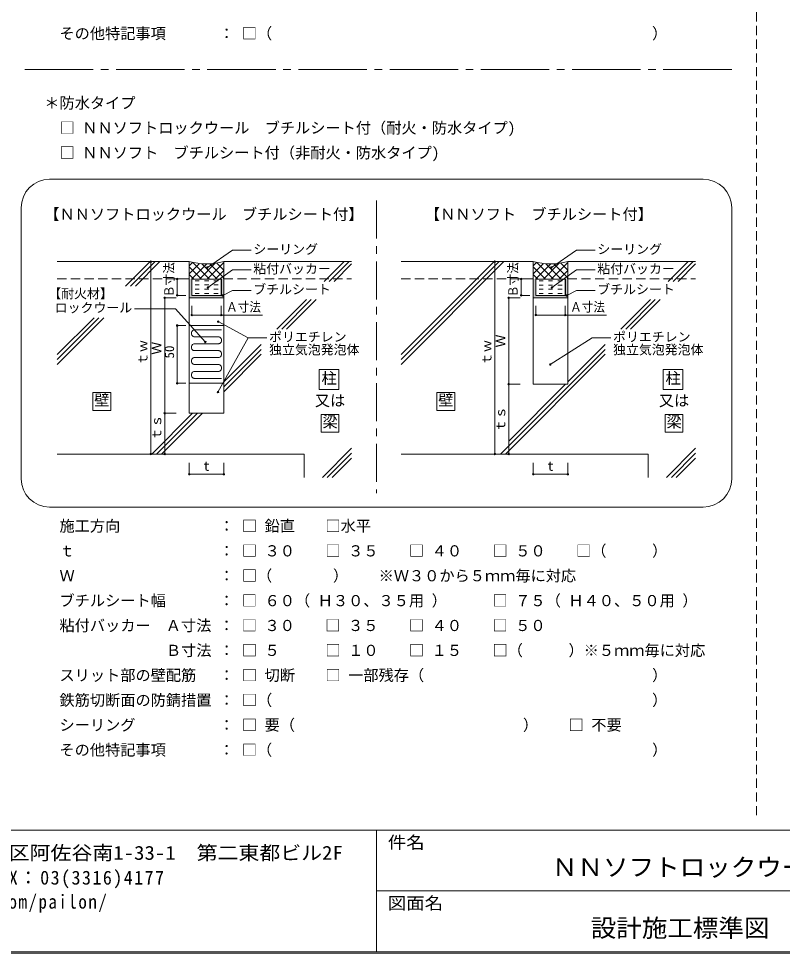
# Model space of a CAD drawing. Units: millimetres on the paper. Extents: x -202 to 198, y -129 to 148.
# Drawn here: x 1.2 to 101.7, y -129 to -6.1 of the extents above; entities that cross this region are included whole.
import ezdxf
from ezdxf.enums import TextEntityAlignment as Align

# ---------------------------------------------------------------- set-up
doc = ezdxf.new("R2010")
doc.units = ezdxf.units.MM
doc.header["$PDMODE"] = 32
doc.header["$PDSIZE"] = 0.2
for name, pattern in [('CHAIN1', [8, 5, -1, 1, -1]), ('CHAIN2', [12, 9, -1, 1, -1]), ('DASHED1', [1.8, 1.2, -0.6])]:
    doc.linetypes.add(name, pattern=pattern)
doc.layers.add('1-0_作業なう', color=7, linetype='Continuous', lineweight=9)
doc.styles.add('ＭＳ ゴシック', font='')
doc.styles.get('ＭＳ ゴシック').set_extended_font_data('MS Gothic')

msp = doc.modelspace()

# ---------------------------------------------------------------- linework, layer by layer
at = {"layer": '1-0_作業なう', "linetype": 'DASHED1'}
for p, q in [((98.252, 127.98), (98.252, -110.929)), ((6.252, -40.29), (23.619, -40.29)), ((28.175, -40.29), (44.988, -40.29)), ((51.516, -40.29), (68.882, -40.29)), ((73.439, -40.29), (90.252, -40.29))]:
    msp.add_line(p, q, dxfattribs=at)
at = {"layer": '1-0_作業なう', "linetype": 'CHAIN2'}
msp.add_line((95.002, -12.747), (1.502, -12.747), dxfattribs=at)
at = {"layer": '1-0_作業なう'}
for p, q in [((91.252, -27.181), (5.252, -27.181)), ((1.502, -66.564), (1.502, -30.931)), ((95.002, -66.564), (95.002, -30.931)), ((6.252, -38.011), (23.619, -38.011)), ((15.241, -41.25), (18.479, -38.011)), ((15.885, -41.25), (19.123, -38.011)), ((16.53, -41.25), (19.768, -38.011)), ((28.175, -38.011), (44.988, -38.011)), ((41.391, -40.628), (44.007, -38.011)), ((42.035, -40.628), (44.652, -38.011)), ((51.516, -38.011), (68.882, -38.011)), ((51.516, -51.527), (65.031, -38.011)), ((51.516, -50.883), (64.387, -38.011)), ((51.516, -50.238), (63.743, -38.011)), ((73.439, -38.011), (90.252, -38.011)), ((86.655, -40.628), (89.271, -38.011)), ((87.299, -40.628), (89.915, -38.011)), ((42.68, -40.628), (44.988, -38.319)), ((87.943, -40.628), (90.252, -38.319)), ((35.141, -46.878), (39.036, -42.983)), ((35.786, -46.878), (39.68, -42.983)), ((36.43, -46.878), (40.325, -42.983)), ((80.405, -46.878), (84.3, -42.983)), ((81.049, -46.878), (84.944, -42.983)), ((81.693, -46.878), (85.588, -42.983)), ((6.252, -50.238), (11.093, -45.398)), ((6.252, -50.883), (11.737, -45.398)), ((6.252, -51.527), (12.381, -45.398)), ((28.175, -53.844), (33.104, -48.915)), ((73.439, -53.844), (78.368, -48.915)), ((28.175, -54.488), (33.104, -49.559)), ((28.175, -55.132), (33.104, -50.204)), ((64.597, -63.33), (78.368, -49.559)), ((65.241, -63.33), (78.368, -50.204)), ((10.951, -55.233), (10.951, -57.577)), ((13.295, -55.233), (10.951, -55.233)), ((13.295, -57.577), (13.295, -55.233)), ((56.214, -55.233), (56.214, -57.577)), ((58.558, -55.233), (56.214, -55.233)), ((58.558, -57.577), (58.558, -55.233)), ((65.659, -61.623), (73.146, -54.137)), ((10.951, -57.577), (13.295, -57.577)), ((56.214, -57.577), (58.558, -57.577)), ((18.689, -63.33), (24.056, -57.962)), ((19.333, -63.33), (24.701, -57.962)), ((19.978, -63.33), (25.345, -57.962)), ((40.982, -58.102), (40.982, -60.446)), ((43.326, -58.102), (40.982, -58.102)), ((43.326, -60.446), (43.326, -58.102)), ((86.245, -58.102), (86.245, -60.446)), ((88.589, -58.102), (86.245, -58.102)), ((88.589, -60.446), (88.589, -58.102)), ((40.982, -60.446), (43.326, -60.446)), ((86.245, -60.446), (88.589, -60.446)), ((41.148, -66.399), (44.988, -62.559)), ((86.411, -66.399), (90.252, -62.559)), ((6.252, -63.33), (38.744, -63.33)), ((38.744, -63.33), (38.744, -66.399)), ((41.792, -66.399), (44.988, -63.203)), ((42.436, -66.399), (44.988, -63.847)), ((51.516, -63.33), (84.008, -63.33)), ((84.008, -63.33), (84.008, -66.399)), ((87.056, -66.399), (90.252, -63.203)), ((87.7, -66.399), (90.252, -63.847)), ((5.252, -70.314), (91.252, -70.314)), ((198.252, -112.793), (-201.748, -112.793)), ((198.252, -112.793), (-201.748, -112.793)), ((48.252, -112.793), (48.252, -128.793)), ((168.252, -120.793), (48.252, -120.793)), ((168.252, -120.793), (48.252, -120.793)), ((-201.948, -128.993), (198.452, -128.993)), ((-201.948, -128.993), (198.452, -128.993)), ((198.252, -128.793), (-201.748, -128.793)), ((198.252, -128.793), (-201.748, -128.793))]:
    msp.add_line(p, q, dxfattribs=at)
at = {"layer": '1-0_作業なう', "color": 2, "linetype": 'CHAIN1'}
msp.add_line((48.252, -29.98), (48.252, -68.461), dxfattribs=at)
at = {"layer": '1-0_作業なう', "color": 3}
for p, q in [((26.009, -38.792), (29.331, -36.526)), ((31.761, -36.526), (29.331, -36.526)), ((71.273, -38.792), (74.594, -36.526)), ((77.024, -36.526), (74.594, -36.526)), ((18.573, -38.011), (18.573, -63.33)), ((18.573, -38.011), (20.396, -38.011)), ((63.837, -38.011), (63.837, -63.33)), ((63.837, -38.011), (65.659, -38.011)), ((29.32, -39.097), (26.084, -41.41)), ((29.32, -39.097), (31.75, -39.097)), ((74.584, -39.097), (71.347, -41.41)), ((74.584, -39.097), (77.014, -39.097)), ((22.033, -40.29), (22.033, -42.45)), ((22.033, -40.29), (23.169, -40.29)), ((27.836, -40.305), (23.958, -40.305)), ((23.958, -42.45), (23.958, -40.305)), ((27.836, -40.305), (27.836, -42.45)), ((67.297, -40.29), (67.297, -42.45)), ((67.297, -40.29), (68.432, -40.29)), ((73.099, -40.305), (69.222, -40.305)), ((69.222, -42.45), (69.222, -40.305)), ((73.099, -40.305), (73.099, -42.45)), ((20.396, -42.774), (20.396, -57.962)), ((20.396, -42.774), (21.891, -42.774)), ((22.033, -42.45), (23.169, -42.45)), ((27.836, -42.45), (23.958, -42.45)), ((29.32, -41.805), (28.045, -42.469)), ((29.32, -41.805), (31.75, -41.805)), ((65.659, -42.774), (65.659, -54.137)), ((65.659, -42.774), (67.154, -42.774)), ((67.297, -42.45), (68.432, -42.45)), ((73.099, -42.45), (69.222, -42.45)), ((74.584, -41.805), (73.308, -42.469)), ((74.584, -41.805), (77.014, -41.805)), ((21.818, -44.22), (16.42, -44.22)), ((25.735, -48.577), (21.818, -44.22)), ((23.958, -45.052), (23.958, -43.837)), ((27.836, -45.052), (27.836, -43.837)), ((69.222, -45.052), (69.222, -43.837)), ((73.099, -45.052), (73.099, -43.837)), ((23.958, -45.052), (33.275, -45.052)), ((69.222, -45.052), (78.539, -45.052)), ((22.033, -46.418), (23.169, -46.418)), ((31.394, -48.055), (27.432, -45.905)), ((31.394, -48.055), (27.395, -55.176)), ((31.394, -48.055), (33.824, -48.055)), ((76.657, -48.055), (71.118, -51.55)), ((76.657, -48.055), (79.087, -48.055)), ((65.659, -54.137), (65.659, -63.33)), ((65.659, -54.137), (67.154, -54.137)), ((20.396, -57.962), (20.396, -63.33)), ((20.396, -57.962), (21.891, -57.962)), ((18.573, -63.33), (20.396, -63.33)), ((20.396, -63.33), (22.218, -63.33)), ((63.837, -63.33), (65.659, -63.33)), ((65.659, -63.33), (67.482, -63.33)), ((23.619, -65.98), (23.619, -64.462)), ((28.175, -65.98), (28.175, -64.462)), ((68.882, -65.98), (68.882, -64.462)), ((73.439, -65.98), (73.439, -64.462)), ((23.619, -65.98), (28.175, -65.98)), ((68.882, -65.98), (73.439, -65.98))]:
    msp.add_line(p, q, dxfattribs=at)
at = {"layer": '1-0_作業なう', "color": 1}
for p, q in [((23.619, -38.011), (23.619, -40.29)), ((68.882, -38.011), (68.882, -40.29)), ((23.619, -38.576), (24.069, -38.125)), ((23.619, -39.607), (24.93, -38.296)), ((23.619, -38.696), (25.212, -40.29)), ((23.967, -40.29), (25.941, -38.315)), ((24.081, -38.128), (26.243, -40.29)), ((24.998, -40.29), (27.049, -38.239)), ((25.277, -38.293), (27.274, -40.29)), ((26.029, -40.29), (28.175, -38.143)), ((26.32, -38.305), (28.175, -40.16)), ((27.06, -40.29), (28.175, -39.174)), ((27.255, -38.209), (28.175, -39.129)), ((68.882, -38.576), (69.333, -38.125)), ((68.882, -39.607), (70.193, -38.296)), ((68.882, -38.696), (70.476, -40.29)), ((69.231, -40.29), (71.205, -38.315)), ((69.345, -38.128), (71.507, -40.29)), ((70.262, -40.29), (72.313, -38.239)), ((70.541, -38.293), (72.538, -40.29)), ((71.292, -40.29), (73.439, -38.143)), ((71.584, -38.305), (73.439, -40.16)), ((72.323, -40.29), (73.439, -39.174)), ((72.518, -38.209), (73.439, -39.129)), ((23.619, -39.727), (24.181, -40.29)), ((24.396, -40.538), (24.67, -40.538)), ((24.67, -40.538), (24.945, -40.538)), ((25.631, -40.538), (25.906, -40.538)), ((25.906, -40.538), (26.18, -40.538)), ((26.867, -40.538), (27.141, -40.538)), ((27.141, -40.538), (27.416, -40.538)), ((28.091, -40.29), (28.175, -40.205)), ((68.882, -39.727), (69.445, -40.29)), ((69.65, -40.554), (69.925, -40.554)), ((69.925, -40.554), (70.199, -40.554)), ((70.886, -40.554), (71.16, -40.554)), ((71.16, -40.554), (71.435, -40.554)), ((72.121, -40.554), (72.396, -40.554)), ((72.396, -40.554), (72.671, -40.554)), ((73.354, -40.29), (73.439, -40.205)), ((24.396, -41.088), (24.67, -41.088)), ((24.396, -41.637), (24.67, -41.637)), ((24.67, -41.088), (24.945, -41.088)), ((24.67, -41.637), (24.945, -41.637)), ((25.631, -41.088), (25.906, -41.088)), ((25.631, -41.637), (25.906, -41.637)), ((25.906, -41.088), (26.18, -41.088)), ((25.906, -41.637), (26.18, -41.637)), ((26.867, -41.088), (27.141, -41.088)), ((26.867, -41.637), (27.141, -41.637)), ((27.141, -41.088), (27.416, -41.088)), ((27.141, -41.637), (27.416, -41.637)), ((69.65, -41.103), (69.925, -41.103)), ((69.65, -41.652), (69.925, -41.652)), ((69.925, -41.103), (70.199, -41.103)), ((69.925, -41.652), (70.199, -41.652)), ((70.886, -41.103), (71.16, -41.103)), ((70.886, -41.652), (71.16, -41.652)), ((71.16, -41.103), (71.435, -41.103)), ((71.16, -41.652), (71.435, -41.652)), ((72.121, -41.103), (72.396, -41.103)), ((72.121, -41.652), (72.396, -41.652)), ((72.396, -41.103), (72.671, -41.103)), ((72.396, -41.652), (72.671, -41.652)), ((24.396, -42.186), (24.67, -42.186)), ((24.67, -42.186), (24.945, -42.186)), ((25.631, -42.186), (25.906, -42.186)), ((25.906, -42.186), (26.18, -42.186)), ((26.867, -42.186), (27.141, -42.186)), ((27.141, -42.186), (27.416, -42.186)), ((69.65, -42.201), (69.925, -42.201)), ((69.925, -42.201), (70.199, -42.201)), ((70.886, -42.201), (71.16, -42.201)), ((71.16, -42.201), (71.435, -42.201)), ((72.121, -42.201), (72.396, -42.201)), ((72.396, -42.201), (72.671, -42.201)), ((27.871, -46.993), (24.283, -46.993)), ((27.51, -47.904), (24.283, -47.904)), ((27.51, -48.815), (24.283, -48.815)), ((27.51, -49.726), (24.283, -49.726)), ((27.51, -50.638), (24.283, -50.638)), ((27.51, -51.549), (24.283, -51.549)), ((27.51, -52.46), (24.283, -52.46)), ((27.871, -53.371), (24.283, -53.371))]:
    msp.add_line(p, q, dxfattribs=at)
at = {"layer": '1-0_作業なう', "color": 8, "lineweight": 18}
for p, q in [((23.619, -40.29), (23.619, -42.774)), ((23.943, -42.465), (23.943, -40.29)), ((27.851, -40.29), (27.851, -42.465)), ((28.175, -42.774), (28.175, -40.29)), ((68.882, -40.29), (68.882, -42.774)), ((69.206, -42.465), (69.206, -40.29)), ((73.115, -40.29), (73.115, -42.465)), ((73.439, -42.774), (73.439, -40.29)), ((23.619, -42.774), (28.175, -42.774)), ((27.851, -42.465), (23.943, -42.465)), ((68.882, -42.774), (73.439, -42.774)), ((73.115, -42.465), (69.206, -42.465))]:
    msp.add_line(p, q, dxfattribs=at)
at = {"layer": '1-0_作業なう', "color": 2}
for p, q in [((23.619, -42.774), (28.175, -42.774)), ((28.175, -42.774), (23.619, -42.774)), ((28.175, -42.774), (28.175, -57.962)), ((68.882, -42.774), (73.439, -42.774)), ((73.439, -42.774), (68.882, -42.774)), ((68.882, -42.774), (68.882, -54.137)), ((73.439, -42.774), (73.439, -54.137)), ((23.619, -46.418), (28.175, -46.418)), ((23.619, -54.012), (28.175, -54.012)), ((68.882, -54.137), (73.439, -54.137)), ((23.619, -57.962), (28.175, -57.962))]:
    msp.add_line(p, q, dxfattribs=at)
at = {"layer": '1-0_作業なう', "color": 1}
for points in [[(28.175, -38.011), (28.175, -40.063), (28.175, -40.29)], [(73.439, -38.011), (73.439, -40.063), (73.439, -40.29)]]:
    msp.add_lwpolyline(points, dxfattribs=at)
at = {"layer": '1-0_作業なう', "color": 2}
msp.add_lwpolyline([(23.619, -42.774), (23.619, -42.793), (23.619, -57.962)], dxfattribs=at)
at = {"layer": '1-0_作業なう', "color": 3}
msp.add_lwpolyline([(22.033, -46.418), (22.033, -54.012), (23.169, -54.012)], dxfattribs=at)
at = {"layer": '1-0_作業なう'}
for points in [[(43.326, -52.224), (40.721, -52.224), (40.721, -54.829), (43.326, -54.829)], [(88.589, -52.224), (85.985, -52.224), (85.985, -54.829), (88.589, -54.829)]]:
    msp.add_lwpolyline(points, close=True, dxfattribs=at)
for centre, start, end in [((5.252, -30.931), 90, 180), ((91.252, -30.931), 0, 90), ((5.252, -66.564), 180, 270), ((91.252, -66.564), 270, 0)]:
    msp.add_arc(centre, 3.75, start, end, dxfattribs=at)
at = {"layer": '1-0_作業なう', "color": 1}
for centre, radius, start, end in [((25.897, -29.62), 8.695, 254.81071, 285.18929), ((71.16, -29.62), 8.695, 254.81071, 285.18929), ((24.416, -47.448), 0.494, 121.95275, 238.04725), ((24.283, -47.236), 0.243, 90, 121.95275), ((24.283, -47.661), 0.243, 238.04725, 270), ((27.51, -48.147), 0.243, 58.04725, 90), ((27.378, -48.359), 0.494, 301.95275, 58.04725), ((24.416, -49.271), 0.494, 121.95275, 238.04725), ((24.283, -49.058), 0.243, 90, 121.95275), ((27.51, -48.572), 0.243, 270, 301.95275), ((24.283, -49.483), 0.243, 238.04725, 270), ((27.51, -49.969), 0.243, 58.04725, 90), ((27.378, -50.182), 0.494, 301.95275, 58.04725), ((24.416, -51.093), 0.494, 121.95275, 238.04725), ((24.283, -50.881), 0.243, 90, 121.95275), ((24.283, -51.306), 0.243, 238.04725, 270), ((27.51, -50.395), 0.243, 270, 301.95275), ((27.51, -51.792), 0.243, 58.04725, 90), ((27.378, -52.004), 0.494, 301.95275, 58.04725), ((24.416, -52.916), 0.494, 121.95275, 238.04725), ((24.283, -52.703), 0.243, 90, 121.95275), ((27.51, -52.217), 0.243, 270, 301.95275), ((24.283, -53.128), 0.243, 238.04725, 270)]:
    msp.add_arc(centre, radius, start, end, dxfattribs=at)
at = {"layer": '1-0_作業なう', "color": 3}
for p in [(18.573, -38.011), (63.837, -38.011), (26.009, -38.792), (71.273, -38.792), (22.033, -40.29), (67.297, -40.29), (26.084, -41.41), (71.347, -41.41), (20.396, -42.774), (22.033, -42.45), (28.045, -42.469), (65.659, -42.774), (67.297, -42.45), (73.308, -42.469), (23.958, -45.052), (27.836, -45.052), (69.222, -45.052), (73.099, -45.052), (22.033, -46.418), (27.432, -45.905), (25.735, -48.577), (71.118, -51.55), (22.033, -54.012), (65.659, -54.137), (27.395, -55.176), (20.396, -57.962), (18.573, -63.33), (20.396, -63.33), (63.837, -63.33), (65.659, -63.33), (23.619, -65.98), (28.175, -65.98), (68.882, -65.98), (73.439, -65.98)]:
    msp.add_point(p, dxfattribs=at)
at = {"layer": '1-0_作業なう', "color": 9}
for points in [[(23.943, -40.29), (23.619, -40.29), (23.619, -42.774)], [(23.619, -42.774), (23.943, -42.465), (23.943, -40.29)], [(28.175, -42.774), (28.175, -40.29), (27.851, -40.29)], [(28.175, -42.774), (27.851, -40.29), (27.851, -42.465)], [(69.206, -40.29), (68.882, -40.29), (68.882, -42.774)], [(68.882, -42.774), (69.206, -42.465), (69.206, -40.29)], [(73.439, -42.774), (73.439, -40.29), (73.115, -40.29)], [(73.439, -42.774), (73.115, -40.29), (73.115, -42.465)], [(23.619, -42.774), (28.175, -42.774), (23.943, -42.465)], [(28.175, -42.774), (27.851, -42.465), (23.943, -42.465)], [(68.882, -42.774), (73.439, -42.774), (69.206, -42.465)], [(73.439, -42.774), (73.115, -42.465), (69.206, -42.465)]]:
    msp.add_solid(points, dxfattribs=at)

# ---------------------------------------------------------------- texts
at = {"layer": '1-0_作業なう', "style": 'ＭＳ ゴシック'}
for s, height, p in [('\u3000 \u3000\u3000 その他特記事項\u3000\u3000\u3000 ： □（\u3000\u3000\u3000\u3000\u3000\u3000\u3000\u3000\u3000\u3000\u3000\u3000\u3000\u3000\u3000\u3000\u3000\u3000\u3000\u3000\u3000\u3000\u3000\u3000\u3000）', 1.466, (-1.448, -9.175)), ('\u3000\u3000\u3000＊防水タイプ', 1.466, (-1.448, -18.32)), ('\u3000\u3000\u3000\u3000□ ＮＮソフトロックウール\u3000ブチルシート付（耐火・防水タイプ)', 1.466, (-1.448, -21.593)), ('\u3000\u3000\u3000\u3000□ ＮＮソフト\u3000ブチルシート付（非耐火・防水タイプ)', 1.466, (-1.448, -24.866)), ('【ＮＮソフトロックウール\u3000ブチルシート付】', 1.466, (4.552, -32.953)), ('【ＮＮソフト\u3000ブチルシート付】', 1.466, (54.634, -32.953)), ('シーリング', 1.246, (32.061, -37.376)), ('シーリング', 1.246, (77.324, -37.376)), ('粘付バッカー', 1.246, (32.05, -39.947)), ('粘付バッカー', 1.246, (77.314, -39.947)), ('【耐火材】\u3000 ', 1.246, (5.07, -43.215)), ('ブチルシート', 1.246, (32.05, -42.655)), ('ブチルシート', 1.246, (77.314, -42.655)), ('ロックウール', 1.246, (5.92, -45.07)), ('ポリエチレン', 1.246, (34.124, -48.905)), ('ポリエチレン', 1.246, (79.387, -48.905)), ('独立気泡発泡体', 1.246, (34.124, -50.59)), ('独立気泡発泡体', 1.246, (79.387, -50.59)), ('柱', 1.466, (41.023, -54.527)), ('柱', 1.466, (86.287, -54.527)), ('壁', 1.466, (11.123, -57.405)), ('壁', 1.466, (56.386, -57.405)), ('又は', 1.466, (40.154, -57.454)), ('又は', 1.466, (85.417, -57.454)), ('梁', 1.466, (41.154, -60.274)), ('梁', 1.466, (86.417, -60.274)), ('t', 1.246, (25.472, -65.899)), ('t', 1.246, (70.735, -65.899)), ('\u3000\u3000\u3000\u3000施工方向\u3000\u3000\u3000\u3000\u3000 \u3000： □ 鉛直\u3000\u3000□水平', 1.466, (-1.448, -73.956)), ('\u3000\u3000\u3000\u3000ｔ\u3000\u3000\u3000\u3000\u3000\u3000\u3000\u3000\u3000 ： □ ３０\u3000\u3000□ ３５\u3000\u3000□ ４０\u3000\u3000□ ５０\u3000\u3000□（\u3000\u3000\u3000）', 1.466, (-1.448, -77.229)), ('\u3000\u3000\u3000\u3000Ｗ\u3000\u3000\u3000\u3000\u3000\u3000\u3000\u3000\u3000 ： □（\u3000\u3000\u3000\u3000）\u3000\u3000※Ｗ３０から５ｍｍ毎に対応', 1.466, (-1.448, -80.502)), ('\u3000 \u3000\u3000 ブチルシート幅\u3000\u3000\u3000 ： □ ６０（ Ｈ３０、３５用 ）\u3000\u3000\u3000□ ７５（ Ｈ４０、５０用 ）', 1.466, (-1.448, -83.775)), ('\u3000 \u3000\u3000 粘付バッカー  Ａ寸法 ： □ ３０\u3000\u3000□ ３５\u3000\u3000□ ４０\u3000\u3000□ ５０\u3000', 1.466, (-1.448, -87.047)), ('\u3000\u3000\u3000\u3000\u3000\u3000\u3000\u3000\u3000\u3000\u3000Ｂ寸法 ： □ ５\u3000\u3000\u3000□ １０\u3000\u3000□ １５\u3000\u3000□（\u3000\u3000\u3000）※５ｍｍ毎に対応', 1.466, (-1.448, -90.32)), ('\u3000\u3000\u3000\u3000スリット部の壁配筋\u3000 ： □ 切断\u3000\u3000□ 一部残存（\u3000\u3000\u3000\u3000\u3000\u3000\u3000\u3000\u3000\u3000\u3000\u3000\u3000\u3000\u3000）', 1.466, (-1.448, -93.593)), ('\u3000\u3000\u3000\u3000鉄筋切断面の防錆措置 ： □（\u3000\u3000\u3000\u3000\u3000\u3000\u3000\u3000\u3000\u3000\u3000\u3000\u3000\u3000\u3000\u3000\u3000\u3000\u3000\u3000\u3000\u3000\u3000\u3000\u3000）', 1.466, (-1.448, -96.866)), ('\u3000\u3000\u3000\u3000シーリング\u3000\u3000\u3000\u3000\u3000 ： □ 要（\u3000\u3000\u3000\u3000\u3000\u3000\u3000\u3000\u3000\u3000\u3000\u3000\u3000\u3000\u3000）\u3000\u3000□ 不要', 1.466, (-1.448, -100.138)), ('\u3000 \u3000\u3000 その他特記事項\u3000\u3000\u3000 ： □（\u3000\u3000\u3000\u3000\u3000\u3000\u3000\u3000\u3000\u3000\u3000\u3000\u3000\u3000\u3000\u3000\u3000\u3000\u3000\u3000\u3000\u3000\u3000\u3000\u3000）', 1.466, (-1.448, -103.411))]:
    msp.add_text(s, height=height, dxfattribs=at).set_placement(p, align=Align.BOTTOM_LEFT)
at = {"layer": '1-0_作業なう', "style": 'ＭＳ ゴシック', "width": 0.9}
for p in [(21.951, -42.679), (67.215, -42.679)]:
    msp.add_text('Ｂ寸法', height=1.246, rotation=90, dxfattribs=at).set_placement(p, align=Align.BOTTOM_LEFT)
at = {"layer": '1-0_作業なう', "style": 'ＭＳ ゴシック'}
for s, height, width, p in [('Ａ寸法', 1.246, 0.9, (28.475, -44.97)), ('Ａ寸法', 1.246, 0.9, (73.739, -44.97)), ('件名', 1.613, 1.1, (49.752, -115.693)), ('件名', 1.613, 1.1, (49.752, -115.693)), ('〒166-0004\u3000東京都杉並区阿佐谷南1-33-1\u3000第二東都ビル2F', 1.833, 1.1, (-30.36, -117.243)), ('〒166-0004\u3000東京都杉並区阿佐谷南1-33-1\u3000第二東都ビル2F', 1.833, 1.1, (-30.36, -117.243)), ('図面名', 1.613, 1.1, (49.752, -123.693))]:
    msp.add_text(s, height=height, dxfattribs=dict(at, width=width)).set_placement(p, align=Align.BOTTOM_LEFT)
for s, p in [('Ｗ', (65.578, -49.305)), ('ｔｗ', (18.492, -51.673)), ('Ｗ', (20.314, -50.257)), ('50', (21.999, -50.754)), ('ｔｗ', (63.755, -51.673)), ('ｔｓ', (65.578, -60.433)), ('ｔｓ', (20.314, -61.545))]:
    msp.add_text(s, height=1.246, rotation=90, dxfattribs=at).set_placement(p, align=Align.BOTTOM_LEFT)
at = {"layer": '1-0_作業なう', "color": 2, "style": 'ＭＳ ゴシック', "width": 1.05}
for s, p in [('ＮＮソフトロックウール', (71.352, -119.543)), ('設計施工標準図', (76.452, -127.543)), ('設計施工標準図', (76.452, -127.543))]:
    msp.add_text(s, height=2.346, dxfattribs=at).set_placement(p, align=Align.BOTTOM_LEFT)
at = {"layer": '1-0_作業なう', "char_height": 1.833, "attachment_point": 7, "style": 'ＭＳ ゴシック'}
for s, insert in [('\\T1.16;\\W0.95;TEL：03(5305)4322\\~/\\~FAX：03(3316)4177', (-30.36, -120.443)), ('\\T1.16;\\W0.95;TEL：03(5305)4322\\~/\\~FAX：03(3316)4177', (-30.36, -120.443)), ('\\T1.17;\\W0.9;https://www.axis-slit.com/pailon/', (-30.36, -123.643))]:
    msp.add_mtext(s, dxfattribs=dict(at, insert=insert))

doc.saveas('drawing.dxf')
